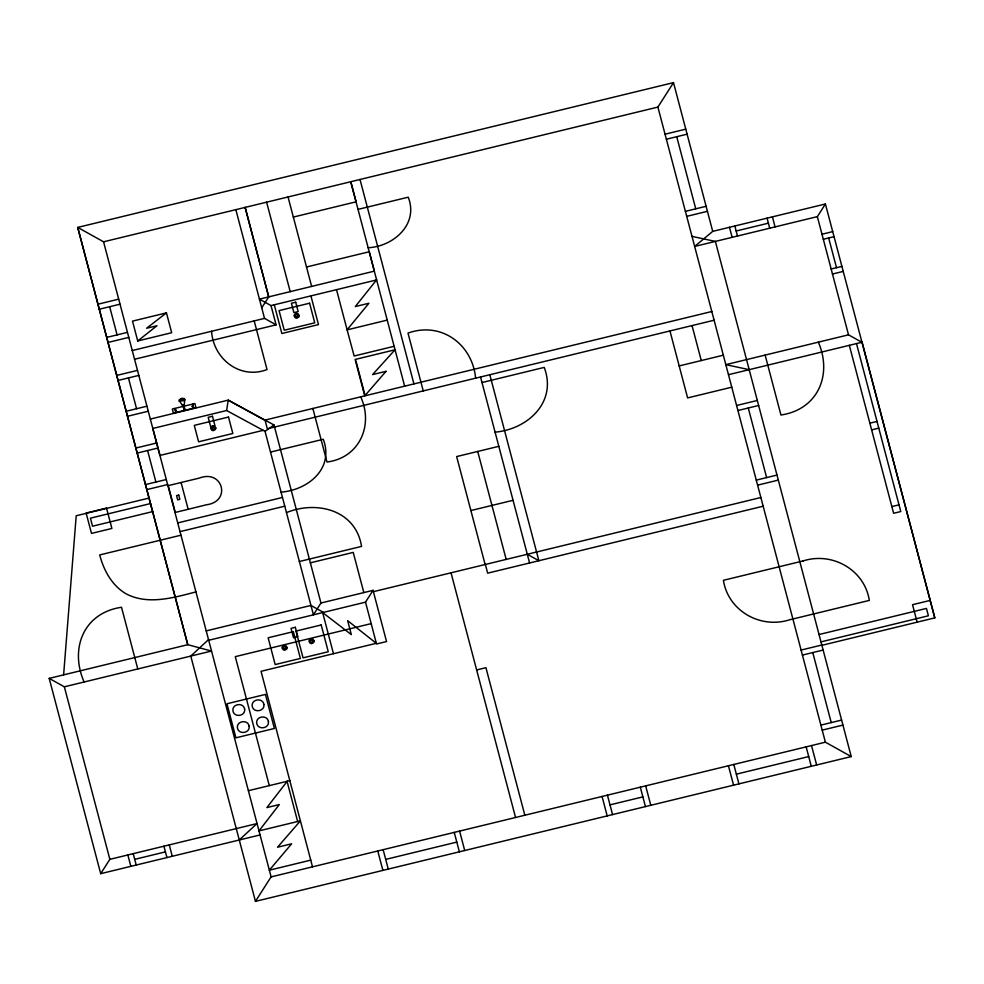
<?xml version="1.0" encoding="UTF-8"?>
<svg xmlns="http://www.w3.org/2000/svg" width="984" height="984" viewBox="0 0 984 984"><rect width="100%" height="100%" fill="white"/><g stroke="black" fill="none" stroke-linecap="round" stroke-linejoin="round"><path stroke-width="1.48" d="M63.616 674.864L76.211 515.764L148.99 498.076L187.772 644.692L211.498 651.051L64.354 686.807L49.2 678.37L100.7 873.669L259.997 834.961M226.627 410.512L228.227 400.144L273.995 424.965L320.956 603.02L313.429 614.828L265.04 431.336L226.627 410.512L152.791 428.458L159.949 455.432L263.171 430.34M261.732 307.844L268.73 296.885L245.176 207.39M100.7 873.669L109.851 859.339L256.996 823.571L239.272 839.992M148.99 498.076L77.724 227.415L103.566 241.806L657.902 107.084L673.499 82.631L712.724 231.363L694.655 246.443L817.347 216.628L825.404 203.983L934.8 617.878L821.886 645.319M365.519 602.159L373.047 590.351L386.552 641.556L376.54 643.979L365.519 602.159L208.657 640.289M208.485 639.661L190.773 656.082L255.459 901.369L271.055 876.916L825.391 742.194L851.234 756.585L715.368 241.412L692.01 236.394M258.989 830.89L279.296 804.58L266.873 807.593L287.254 781.259M376.515 279.948L355.298 306.565L368.902 303.257L347.094 329.788L354.142 356.011L394.031 346.319M137.735 340.956L156.96 325.741L146.604 328.25L166.444 312.875L171.683 332.715L137.735 340.956L132.496 321.128L166.444 312.875M265.04 431.336L273.995 424.965M673.499 82.631L77.724 227.415L187.772 644.692L49.2 678.37M293.343 217.07L356.097 201.818L350.808 181.769M665.061 134.205L685.774 129.162M358.016 209.395L408.225 197.194C418.877 224.118 393.588 246.492 368.139 247.734M666.377 139.224L687.103 134.181M97.97 304.204L118.695 299.161M99.298 309.222L120.023 304.191M306.516 266.996L369.271 251.744L374.375 271.129L259.444 299.136L271.03 305.594L376.626 279.923M106.727 337.401L127.453 332.371M108.055 342.432L128.781 337.401M685.393 211.339L706.118 206.296M132.25 350.55L264.524 318.398L276.098 324.843L271.03 305.594M686.721 216.357L707.434 211.326M134.55 359.258L276.098 324.843M116.752 375.421L137.477 370.39M712.724 231.363L825.404 203.983M118.08 380.439L138.805 375.408M736.167 231.006L768.381 223.183M387.13 320.132L347.118 329.861L336.516 289.665M821.984 234.241L832.698 231.634M823.301 239.26L834.026 236.664M126.21 411.251L146.923 406.207M127.526 416.269L148.252 411.238M182.347 405.236L184.266 404.768M182.68 406.515L172.323 409.024L173.393 413.108L195.976 407.622L194.893 403.538L184.611 406.048M150.318 419.073L228.227 400.144L265.102 420.402M831.148 268.989L841.861 266.393M832.476 274.019L843.19 271.412M135.903 448.04L156.628 442.997M711.813 311.51L265.028 420.094L267.316 428.803L714.113 320.218M137.231 453.071L157.957 448.027M482 382.53L544.226 367.413C557.313 402.026 527.83 429.258 495.087 432.161M270.502 452.087L323.256 439.27C334.339 468.581 308.103 489.983 281.067 492.148M145.546 484.558L166.259 479.528M146.862 489.589L167.588 484.546M679.181 365.925L723.326 355.199M150.552 503.55L90.417 518.162L92.533 526.206L152.668 511.594M861.886 342.272L848.515 334.831L725.823 364.646L749.193 369.664M728.48 374.695L862.107 342.223L934.8 617.878M188.165 509.294L175.312 512.418L168.252 485.629L199.506 478.039C222.802 469.097 231.621 501.508 206.554 504.755L188.165 509.294L181.093 482.517M731.764 387.192L687.619 397.917L669.956 330.944M177.71 522.922L282.469 497.461M498.777 446.342L456.65 456.576L485.124 564.521M179.998 531.631L284.77 506.17M180.945 535.198L99.704 554.939C103.726 570.351 111.93 585.542 126.05 593.795C148.03 605.344 173.492 597.718 195.902 591.913M286.467 512.602C316.86 500.229 355.741 510.007 361.558 546.403L299.37 561.52M736.598 405.494L757.311 400.463M737.914 410.525L758.639 405.482M470.893 510.548L513.008 500.315M869.868 423.182L877.015 421.435M310.354 562.836L353.231 552.405L363.834 592.602M871.627 429.873L878.774 428.138M756.265 480.118L776.991 475.075M757.606 485.137L778.319 480.106M206.185 630.904L310.956 605.443L323.428 612.392M320.956 603.02L373.047 590.351M373.391 591.679L760.866 497.51M763.166 506.219L487.67 573.168L485.383 564.459M371.177 623.622L235.287 656.648L269.296 785.626M891.861 506.576L899.007 504.841M376.355 643.29L261.043 671.309L312.506 866.842M476.65 669.944L485.936 667.693L524.841 815.232M930.188 600.412L912.537 604.705L917.137 622.171M819.045 634.52L926.448 608.419L928.392 615.787L820.988 641.888M801.099 650.055L821.812 645.024M802.415 655.086L823.141 650.043M248.398 790.706L289.874 780.632M134.71 859.352L165.423 851.886M258.952 830.902L300.428 820.828L277.525 847.236L291.633 843.805L269.308 870.213L310.796 860.127M820.877 725.11L841.603 720.079M822.206 730.128L842.931 725.097M385.691 859.389L456.797 842.107M609.994 804.875L642.872 796.88M736.352 774.162L808.713 756.573M255.459 901.369L851.234 756.585M527.289 554.275L538.875 560.72L489.823 374.732M376.282 643.302L347.647 620.658L351.337 634.631L322.641 612.589L333.478 653.708M828.663 237.956L836.511 267.685M856.486 343.588L900.778 511.545L893.62 513.279L849.327 345.322M817.347 216.628L848.515 334.831M818.344 342.161C832.575 374.879 817.876 409.565 780.939 415.014L765.134 355.101M772.415 216.861L775.072 226.898M767.065 218.153L769.709 228.202M734.851 225.988L737.496 236.037M729.488 227.292L732.133 237.341M676.734 136.702L695.75 208.817M748.27 408.003L766.634 477.597M812.772 652.564L831.234 722.6M657.902 107.084L825.391 742.194M811.517 745.564L816.646 764.986M806.154 746.868L811.283 766.29M692.035 325.581L701.26 360.562M733.793 764.457L738.923 783.879M728.431 765.749L733.56 785.183M645.664 785.872L650.793 805.293M640.301 787.175L645.43 806.597M607.436 795.158L612.552 814.592M602.073 796.462L607.189 815.896M480.536 376.983L529.589 562.983M475.629 378.176C472.394 344.191 441.152 321.178 407.991 333.096L423.243 390.906M477.72 451.459L506.182 559.404M360.021 179.482L413.932 383.908M350.734 181.745L404.645 386.159M451.029 572.811L515.554 817.495M355.974 361.017L364.707 394.129M360.71 396.835C373.76 425.309 359.406 457.917 326.996 462.025L312.863 408.471M459.589 831.086L464.719 850.52M288.041 196.972L311.645 286.479M454.239 832.39L459.356 851.824M310.932 295.963L318.484 324.597L281.855 333.502L274.302 304.868M266.615 202.187L290.219 291.695M245.127 207.403L268.73 296.885M235.84 209.666L264.524 318.398M254.204 320.907L267.033 369.566C240.096 379.91 213.245 358.865 211.585 331.264M383.133 849.672L388.262 869.093M377.77 850.976L382.899 870.397M192.618 404.092L193.688 408.188M287.045 781.308L297.648 821.505M185.681 410.131C182.507 406.441 185.459 402.099 184.438 398.618L181.769 398.249L179.15 399.91C179.986 403.465 184.685 405.814 183.762 410.599M174.672 408.458L175.828 412.517M103.566 241.806L271.129 876.892M109.667 306.7L117.096 334.892M128.449 377.93L136.567 408.729M147.6 450.549L155.903 482.049M137.785 668.96L121.512 607.276C83.468 612.847 69.495 648.764 84.12 681.998M169.273 844.899L172.274 856.277M163.922 846.191L166.923 857.581M133.209 853.657L136.21 865.047M127.846 854.961L130.847 866.338M64.354 686.807L109.851 859.339M244.635 709.12C245.68 716.303 234.057 717.865 232.937 710.854C231.892 703.671 243.515 702.109 244.635 709.12M249.149 726.204C250.182 733.388 238.558 734.95 237.439 727.939C236.394 720.755 248.03 719.193 249.149 726.204M263.909 704.433C264.942 711.616 253.318 713.191 252.199 706.168C251.154 698.984 262.777 697.422 263.909 704.433M268.411 721.518C269.456 728.701 257.82 730.263 256.701 723.252C255.655 716.069 267.291 714.507 268.411 721.518M299.271 315.593L298.878 317.008L296.848 318.238L295.335 317.869L294.056 315.975L294.462 314.56L296.492 313.33L298.004 313.699L299.271 315.593M314.167 641.027L313.773 642.454L311.743 643.671L310.231 643.302L308.951 641.408L309.357 639.994L311.387 638.764L312.9 639.133L314.167 641.027M214.721 428.101L213.343 429.614L211.745 428.323L213.134 426.81L214.721 428.101M215.84 428.015L215.447 429.442L213.417 430.672L211.904 430.303L210.625 428.409L211.031 426.982L213.061 425.764L214.573 426.121L215.84 428.015M298.164 315.667L296.774 317.18L295.175 315.901L296.565 314.388L298.164 315.667M286.086 647.656L284.696 649.182L283.109 647.89L284.499 646.377L286.086 647.656M287.205 647.583L286.799 648.997L284.77 650.227L283.269 649.858L281.99 647.964L282.383 646.549L284.425 645.319L285.926 645.689L287.205 647.583M313.047 641.113L311.67 642.626L310.071 641.334L311.461 639.821L313.047 641.113M179.236 401.115C190.871 400.623 181.634 396.724 179.236 401.115M386.011 371.325L364.744 395.863L355.138 359.467L395.039 349.775L372.579 374.596L386.011 371.325M192.347 406.65C190.81 405.9 194.475 405.789 192.347 406.65M175.484 410.316C175.767 411.41 177.255 409.209 175.484 410.316M295.704 302.211L291.412 303.244L293.884 312.629L298.177 311.584L295.704 302.211M309.591 303.207L279.062 310.624L284.241 330.23L314.757 322.813L309.591 303.207M212.458 416.269L208.178 417.314L210.65 426.687L214.93 425.654L212.458 416.269M228.497 417.056L194.278 425.371L198.608 441.804L232.839 433.489L228.497 417.056M106.53 508.088L86.125 513.045L91.5 533.414L111.893 528.457L106.53 508.088M178.731 495.075L176.567 495.604L177.686 499.86L179.851 499.331L178.731 495.075M295.323 627.288L291.043 628.333L293.515 637.718L297.795 636.673L295.323 627.288M293.33 631.666L268.128 637.792L275.188 664.569L300.391 658.444L293.33 631.666M321.202 624.963L296 631.088L303.06 657.853L328.262 651.728L321.202 624.963M803.116 560.929L723.4 580.314C728.209 610.99 760.534 629.157 789.635 619.785L869.339 600.412C864.542 569.736 832.218 551.557 803.116 560.929M265.422 694.421L226.96 703.769L235.926 737.816L274.401 728.467L265.422 694.421"/></g></svg>
